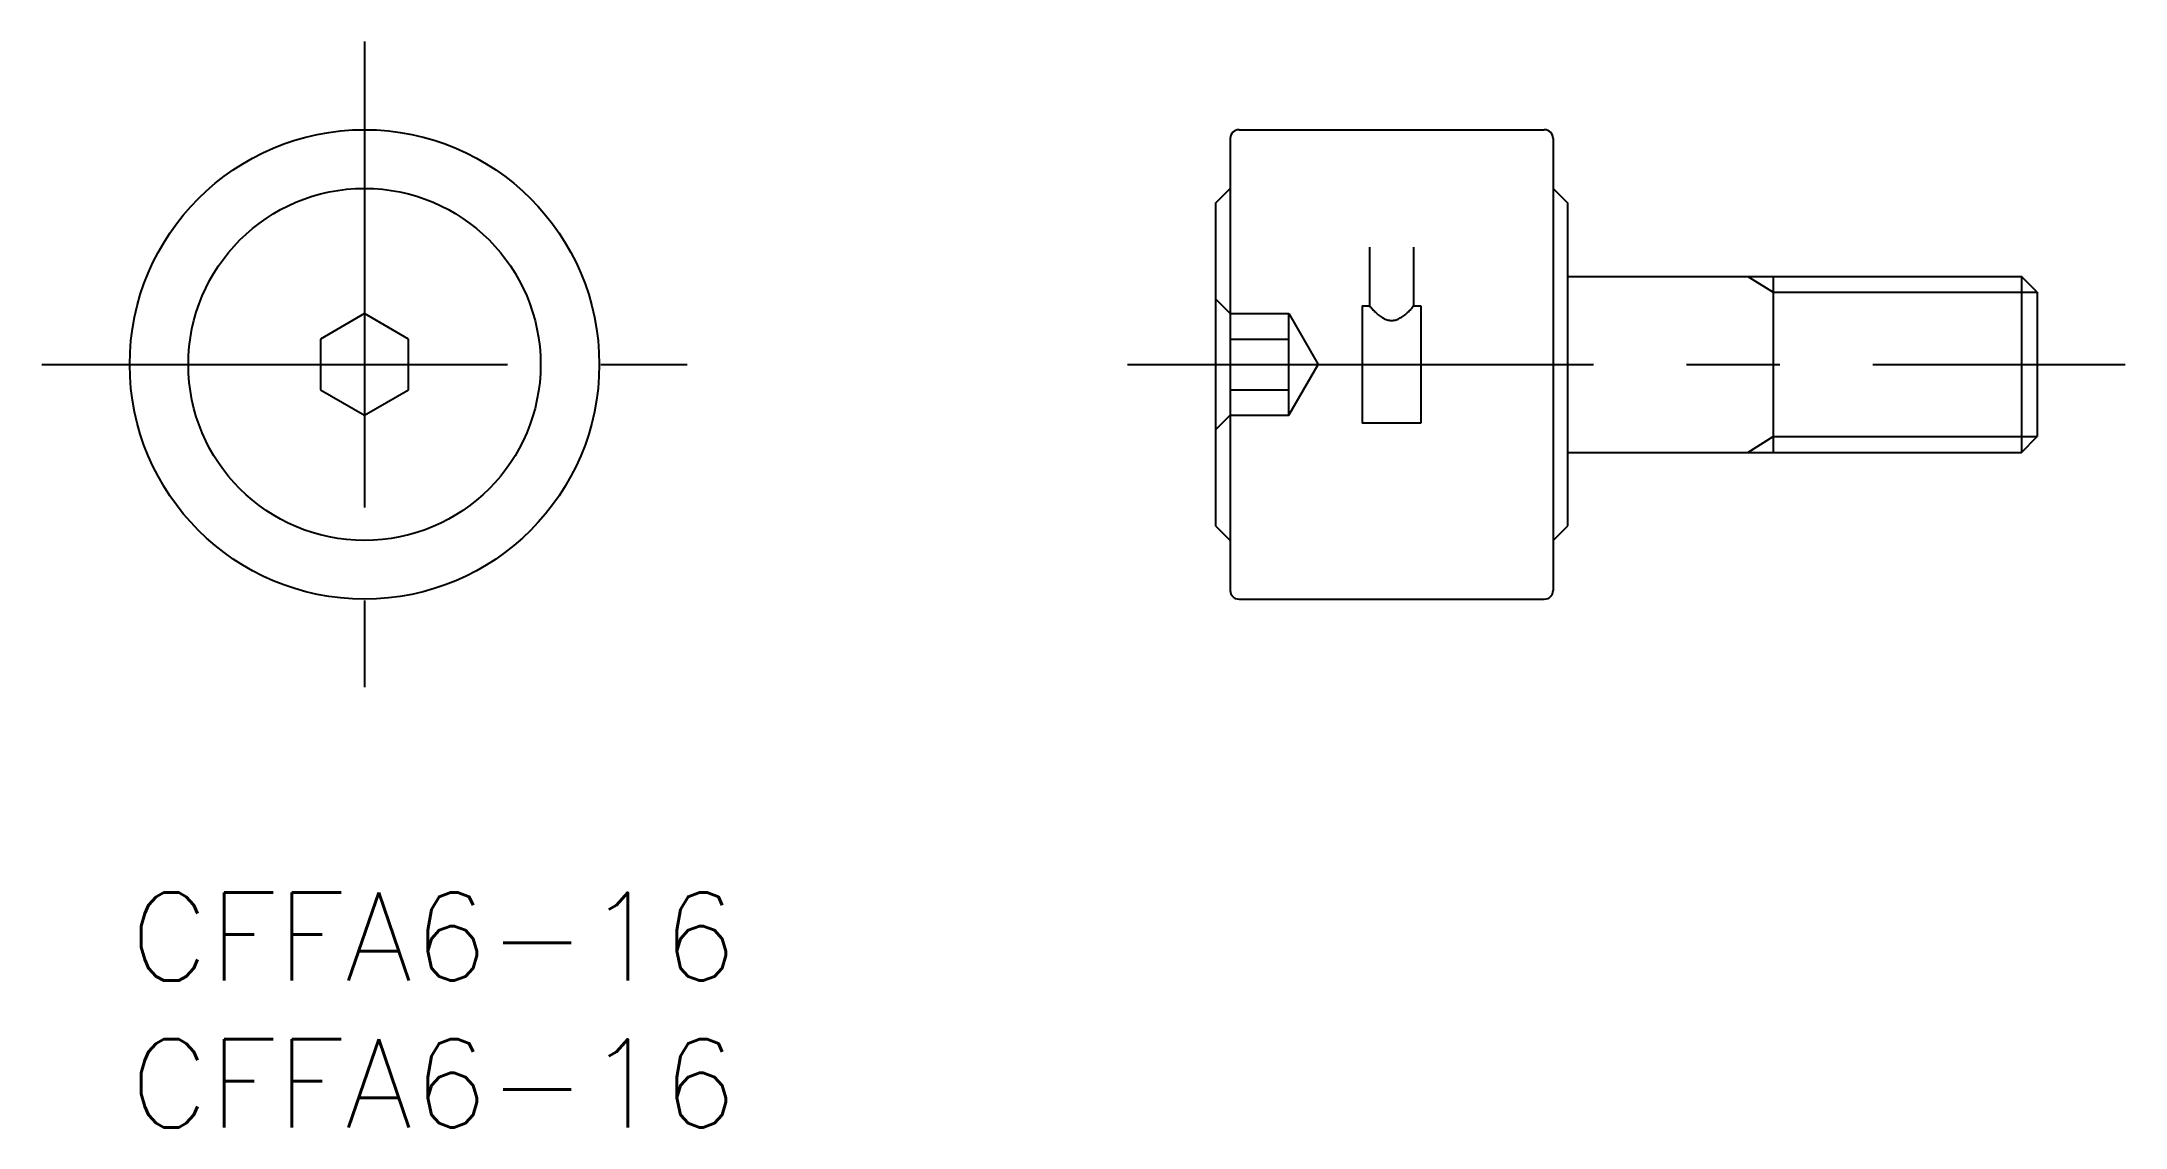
# Model space of a CAD drawing. Extents: x -3 to 68, y -8 to 29.
import ezdxf

# ---------------------------------------------------------------- set-up
doc = ezdxf.new("R2010")
doc.units = 0
doc.header["$LTSCALE"] = 0.5
doc.linetypes.add('CENTER', pattern=[50.8, 31.75, -6.35, 6.35, -6.35])
doc.linetypes.add('DASHED', pattern=[19.05, 12.7, -6.35])
for name, color, linetype in [('MSM_CENTER', 1, 'CENTER'), ('MSM_CONTINUOUS', 7, 'CONTINUOUS'), ('MSM_DASHED', 4, 'DASHED'), ('MSM_NARROW', 5, 'CONTINUOUS'), ('MSM_PART_NUMBER', 7, 'CONTINUOUS')]:
    doc.layers.add(name, color=color, linetype=linetype)
doc.styles.get("Standard").update_dxf_attribs({"font": 'txt.shx', "height": 3, "bigfont": 'bigfont.shx'})

# ---------------------------------------------------------------- blocks, each defined once
blk = doc.blocks.new('*U2')
at = {"layer": 'MSM_PART_NUMBER'}
blk.add_text('CFFA6-16', height=3, dxfattribs=at).set_placement((0, -3))
blk = doc.blocks.new('*U3')
at = {"layer": 'MSM_PART_NUMBER'}
blk.add_text('CFFA6-16', height=3, dxfattribs=at).set_placement((0, -8))

msp = doc.modelspace()

# ---------------------------------------------------------------- linework, layer by layer
at = {"layer": 'MSM_CENTER'}
for p, q in [((8, 29), (8, 7)), ((-3, 18), (19, 18)), ((34, 18), (68, 18))]:
    msp.add_line(p, q, dxfattribs=at)
at = {"layer": 'MSM_CONTINUOUS'}
for p, q in [((37.5, 25.7), (37.5, 10.3)), ((37.8, 26), (48.2, 26)), ((48.5, 25.7), (48.5, 10.3)), ((37, 23.5), (37.5, 24)), ((37, 23.5), (37, 12.5)), ((48.5, 24), (49, 23.5)), ((49, 12.5), (49, 23.5)), ((49, 21), (64.458, 21)), ((56, 21), (56, 15)), ((65, 20.458), (64.458, 21)), ((64.458, 21), (64.458, 15)), ((65, 20.458), (65, 15.541)), ((8, 19.732), (6.5, 18.866)), ((9.5, 18.866), (8, 19.732)), ((6.5, 18.866), (6.5, 17.134)), ((9.5, 17.134), (9.5, 18.866)), ((6.5, 17.134), (8, 16.268)), ((8, 16.268), (9.5, 17.134)), ((49, 15), (64.458, 15)), ((64.458, 15), (65, 15.541)), ((37, 12.5), (37.5, 12)), ((48.5, 12), (49, 12.5)), ((37.8, 10), (48.2, 10))]:
    msp.add_line(p, q, dxfattribs=at)
for radius in [8, 6]:
    msp.add_circle((8, 18), radius, dxfattribs=at)
for centre, start, end in [((37.8, 25.7), 90, 180), ((48.2, 25.7), 0, 90), ((37.8, 10.3), 180, 270), ((48.2, 10.3), 270, 0)]:
    msp.add_arc(centre, 0.3, start, end, dxfattribs=at)
at = {"layer": 'MSM_DASHED'}
for p, q in [((42.25, 22), (42.25, 20)), ((43.75, 22), (43.75, 20)), ((37, 20.232), (37.5, 19.732)), ((42, 20), (42, 16)), ((42, 20), (42.25, 20)), ((43.75, 20), (44, 20)), ((44, 20), (44, 16)), ((37.5, 19.732), (39.5, 19.732)), ((39.5, 19.732), (40.5, 18)), ((39.5, 16.268), (39.5, 19.732)), ((37.5, 18.866), (39.5, 18.866)), ((37, 18), (37, 18)), ((39.5, 16.268), (40.5, 18)), ((37.5, 17.134), (39.5, 17.134)), ((37.5, 16.268), (37, 15.768)), ((37.5, 16.268), (39.5, 16.268)), ((44, 16), (42, 16))]:
    msp.add_line(p, q, dxfattribs=at)
for centre, radius, start, end in [((43.478, 20.885), 1.514, 215.7856, 239.28378), ((42.523, 20.885), 1.513, 300.70058, 324.21893), ((43, 20.062), 0.562, 238.30989, 301.66711)]:
    msp.add_arc(centre, radius, start, end, dxfattribs=at)
at = {"layer": 'MSM_NARROW'}
for p, q in [((55.134, 21), (56, 20.458)), ((56, 20.458), (65, 20.458)), ((55.134, 15), (56, 15.541)), ((56, 15.541), (65, 15.541))]:
    msp.add_line(p, q, dxfattribs=at)

# ---------------------------------------------------------------- block references
at = {"layer": 'MSM_CONTINUOUS'}
for name in ['*U2', '*U3']:
    msp.add_blockref(name, (0, 0), dxfattribs=at)

doc.saveas('drawing.dxf')
